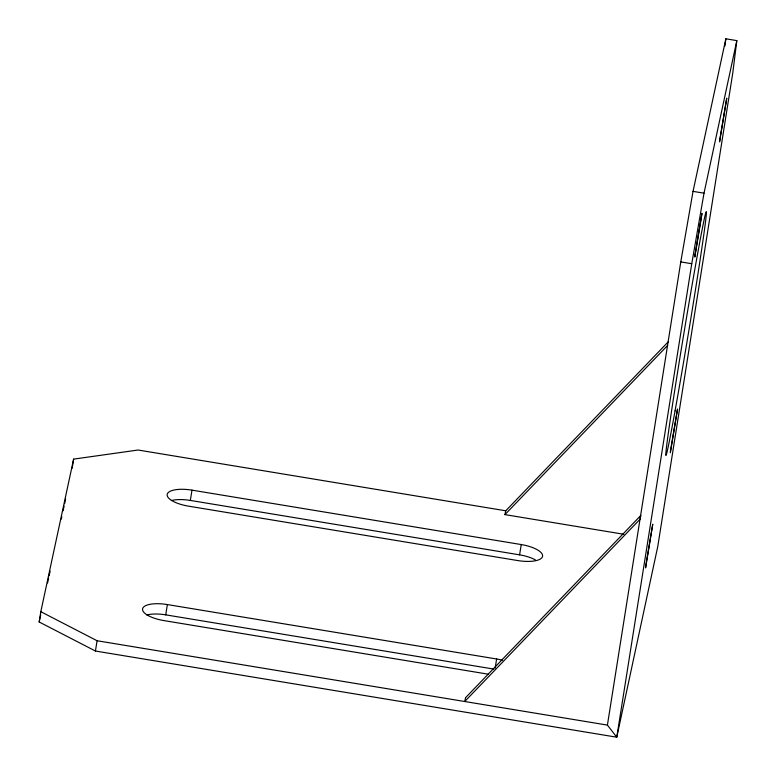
<?xml version="1.0" encoding="UTF-8"?>
<svg xmlns="http://www.w3.org/2000/svg" width="776" height="776" viewBox="0 0 776 776"><rect width="100%" height="100%" fill="white"/><g stroke="black" fill="none" stroke-linecap="round" stroke-linejoin="round"><path stroke-width="1.16" d="M724.949 45.997L725.851 38.8L736.822 40.614L732.777 73.012L657.776 546.488L616.765 737.2L95.438 651.035L39.178 621.983L40.808 611.692L73.623 459.12L138.089 450.022L505.758 510.792L668.456 341.605M72.178 468.267L73.623 459.12M95.438 651.035L97.068 640.743L40.808 611.692M146.771 614.97A23.367 8.187 9 0 1 165.734 614.854L167.364 604.562L496.621 658.989A23.367 8.187 9 0 1 502.518 660.24M171.38 500.539A23.367 8.187 9 0 1 190.343 500.433L191.973 490.141L521.23 544.558A23.367 8.187 9 0 1 542.55 556.373A23.367 8.187 9 0 1 517.786 560.573L188.529 506.156A23.367 8.187 9 0 1 167.199 494.341A23.367 8.187 9 0 1 191.973 490.141M495.166 668.136L496.621 658.989M535.392 559.894A23.367 8.187 9 0 0 519.6 554.85L521.23 544.558M736.822 40.614L704.007 193.185L691.755 263.724L616.765 737.2L607.414 725.094L680.775 261.91L693.036 191.371L725.851 38.8M39.178 621.983L40.701 614.893M47.569 582.951L48.587 578.227M49.101 575.86L50.12 571.126M61.314 519.086L61.818 516.719M63.089 510.812L64.107 506.078M64.621 503.711L65.63 498.978M623.836 534.266L504.933 514.614L505.758 510.792M504.933 514.614L667.641 345.417M693.036 191.371L704.007 193.185M680.775 261.91L691.755 263.724M190.343 500.433L519.6 554.85M165.734 614.854L493.788 669.077M488.395 674.218L163.911 620.587A23.367 8.187 9 0 1 142.59 608.762A23.367 8.187 9 0 1 167.364 604.562M97.068 640.743L607.414 725.094M645.71 566.024L645.603 567.935L652.752 524.217L645.71 566.024M670.483 450.837L670.377 452.738L677.526 409.02L670.483 450.837M694.947 255.178L694.83 257.079L701.979 213.361L694.947 255.178M719.721 139.981L719.604 141.892L726.753 98.174L719.721 139.981M465.561 697.692L464.737 701.514L640.025 519.231L640.84 515.419L465.561 697.692M675.062 410.834A123.5 2.221 -80.6 0 0 706.403 212.934A123.5 2.221 -80.6 0 0 677.07 375.39A123.5 2.221 -80.6 0 0 675.062 410.834"/></g></svg>
